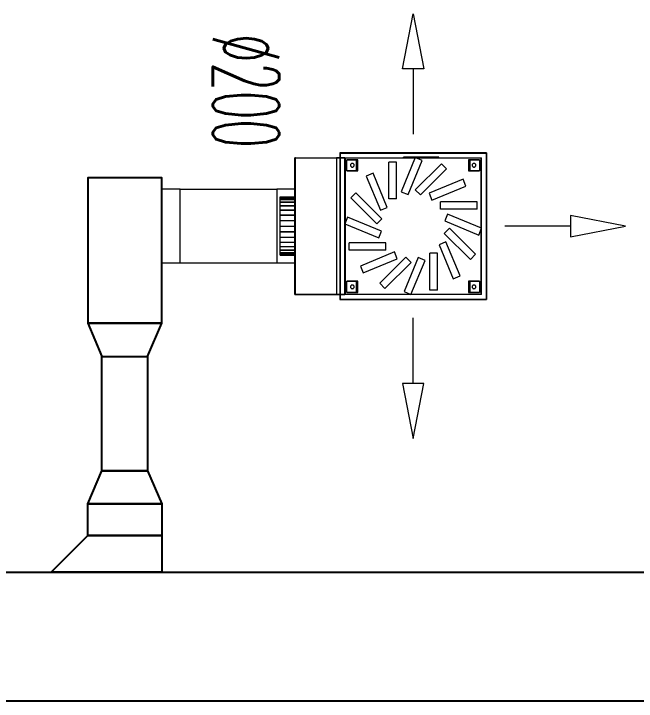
# Model space of a CAD drawing. Header units: inches. Extents: x -172 to 5713, y -54 to 3470.
# Drawn here: x 4936.4 to 5105.2, y 1712.3 to 1898.9 of the extents above; entities that cross this region are included whole.
import ezdxf
from ezdxf.enums import TextEntityAlignment as Align

# ---------------------------------------------------------------- set-up
doc = ezdxf.new("R2010")
doc.units = ezdxf.units.IN
doc.header["$MEASUREMENT"] = 0
doc.layers.add('MTY-UFLEME-KANALI', color=20, linetype='Continuous')
for name, color, linetype, lineweight in [('MTY-UFLEME-KANALI-DAMPER', 7, 'Continuous', 0), ('MTY-UFLEME-KANALI-Flex', 21, 'ZIGZAG', 0), ('STM-U-MENFEZ', 2, 'Continuous', 0), ('VDI3805_Objects', 7, 'Continuous', 0)]:
    doc.layers.add(name, color=color, linetype=linetype, lineweight=lineweight)
doc.styles.add('CAP', font='simplxtw.shx', dxfattribs={"width": 0.65})
doc.linetypes.add('ZIGZAG', pattern='A,0.0001,-0.2,[131,ltypeshp.shx,S=0.2,R=0,X=-0.2,Y=0],-0.4,[131,ltypeshp.shx,S=0.2,R=180.00002,X=0.2,Y=0],-0.2', length=0.8001)

# ---------------------------------------------------------------- blocks, each defined once
blk = doc.blocks.new('HF 400x400')
at = {"layer": 'STM-U-MENFEZ'}
for points in [[(0.199, 0.6261), (0.2279, 0.6261), (0.199, 0.7751), (0.1701, 0.6261), (0.199, 0.6261), (0.199, 0.448)], [(-0.2281, 0.199), (-0.2281, 0.1701), (-0.3771, 0.199), (-0.2281, 0.2279), (-0.2281, 0.199), (-0.05, 0.199)], [(0.199, -0.2281), (0.2279, -0.2281), (0.199, -0.3771), (0.1701, -0.2281), (0.199, -0.2281), (0.199, -0.05)]]:
    blk.add_lwpolyline(points, dxfattribs=at)
at = {"layer": 'VDI3805_Objects', "color": 7}
for p, q in [((0, 0.398), (0, 0)), ((0, 0.398), (0.398, 0.398)), ((0.398, 0.398), (0.398, 0)), ((0.1294, 0.3845), (0.1294, 0.3855)), ((0.1294, 0.3855), (0.225, 0.3855)), ((0.225, 0.3845), (0.1294, 0.3845)), ((0.1746, 0.377), (0.1931, 0.3847)), ((0.2129, 0.2847), (0.1746, 0.377)), ((0.1931, 0.3847), (0.2314, 0.2923)), ((0.225, 0.3845), (0.225, 0.3855)), ((0.1084, 0.3542), (0.1225, 0.3683)), ((0.1225, 0.3683), (0.1932, 0.2976)), ((0.2446, 0.3728), (0.2646, 0.3728)), ((0.2446, 0.2728), (0.2446, 0.3728)), ((0.2646, 0.2728), (0.2646, 0.3728)), ((0.1791, 0.2835), (0.1084, 0.3542)), ((0.2694, 0.2497), (0.3077, 0.3421)), ((0.3077, 0.3421), (0.3261, 0.3345)), ((0.0559, 0.3077), (0.0635, 0.3261)), ((0.0635, 0.3261), (0.1559, 0.2879)), ((0.3261, 0.3345), (0.2879, 0.2421)), ((0.1483, 0.2694), (0.0559, 0.3077)), ((0.1559, 0.2879), (0.1483, 0.2694)), ((0.1932, 0.2976), (0.1791, 0.2835)), ((0.2314, 0.2923), (0.2129, 0.2847)), ((0.2835, 0.2189), (0.3542, 0.2896)), ((0.3542, 0.2896), (0.3683, 0.2755)), ((0.0252, 0.2446), (0.0252, 0.2646)), ((0.0252, 0.2646), (0.1252, 0.2646)), ((0.1252, 0.2446), (0.1252, 0.2646)), ((0.2446, 0.2728), (0.2646, 0.2728)), ((0.3683, 0.2755), (0.2976, 0.2048)), ((0.0252, 0.2446), (0.1252, 0.2446)), ((0.2879, 0.2421), (0.2694, 0.2497)), ((0.0133, 0.1931), (0.1057, 0.2314)), ((0.1057, 0.2314), (0.1133, 0.2129)), ((0.1133, 0.2129), (0.021, 0.1746)), ((0.2976, 0.2048), (0.2835, 0.2189)), ((0.2847, 0.1851), (0.377, 0.2234)), ((0.377, 0.2234), (0.3847, 0.2049)), ((0.021, 0.1746), (0.0133, 0.1931)), ((0.0297, 0.1225), (0.1004, 0.1932)), ((0.1004, 0.1932), (0.1145, 0.1791)), ((0.3847, 0.2049), (0.2923, 0.1666)), ((0.1145, 0.1791), (0.0438, 0.1084)), ((0.2923, 0.1666), (0.2847, 0.1851)), ((0.0719, 0.0635), (0.1101, 0.1559)), ((0.1101, 0.1559), (0.1286, 0.1483)), ((0.2728, 0.1534), (0.3728, 0.1534)), ((0.2728, 0.1334), (0.2728, 0.1534)), ((0.3728, 0.1334), (0.3728, 0.1534)), ((0.1286, 0.1483), (0.0903, 0.0559)), ((0.2728, 0.1334), (0.3728, 0.1334)), ((0.0438, 0.1084), (0.0297, 0.1225)), ((0.1334, 0.0252), (0.1334, 0.1252)), ((0.1334, 0.1252), (0.1534, 0.1252)), ((0.1534, 0.0252), (0.1534, 0.1252)), ((0.1666, 0.1057), (0.1851, 0.1133)), ((0.1851, 0.1133), (0.2234, 0.021)), ((0.2048, 0.1004), (0.2189, 0.1145)), ((0.2189, 0.1145), (0.2896, 0.0438)), ((0.2421, 0.1101), (0.2497, 0.1286)), ((0.2497, 0.1286), (0.3421, 0.0903)), ((0.2049, 0.0133), (0.1666, 0.1057)), ((0.2755, 0.0297), (0.2048, 0.1004)), ((0.3345, 0.0719), (0.2421, 0.1101)), ((0.3421, 0.0903), (0.3345, 0.0719)), ((0.0903, 0.0559), (0.0719, 0.0635)), ((0.2896, 0.0438), (0.2755, 0.0297)), ((0.1334, 0.0252), (0.1534, 0.0252)), ((0.2234, 0.021), (0.2049, 0.0133)), ((0.398, 0), (0, 0))]:
    blk.add_line(p, q, dxfattribs=at)
at = {"layer": 'VDI3805_Objects', "color": 0}
for p, q in [((0.397, 0.397), (0.001, 0.397)), ((0.001, 0.397), (0.001, 0.001)), ((0.397, 0.397), (0.397, 0.001)), ((0.397, 0.001), (0.001, 0.001))]:
    blk.add_line(p, q, dxfattribs=at)
at = {"layer": 'VDI3805_Objects', "color": 253}
for p, q in [((0.0135, 0.0135), (0.0135, 0.3845)), ((0.3845, 0.3845), (0.0135, 0.3845)), ((0.0145, 0.0145), (0.0145, 0.3835)), ((0.0145, 0.3835), (0.3835, 0.3835)), ((0.045, 0.379), (0.019, 0.379)), ((0.019, 0.379), (0.019, 0.349)), ((0.019, 0.379), (0.049, 0.379)), ((0.045, 0.379), (0.045, 0.349)), ((0.049, 0.379), (0.049, 0.349)), ((0.349, 0.349), (0.349, 0.379)), ((0.349, 0.379), (0.379, 0.379)), ((0.379, 0.379), (0.353, 0.379)), ((0.353, 0.349), (0.353, 0.379)), ((0.379, 0.349), (0.379, 0.379)), ((0.3835, 0.3835), (0.3835, 0.0145)), ((0.3845, 0.0135), (0.3845, 0.3845)), ((0.3845, 0.3845), (0.4073, 0.3845)), ((0.5195, 0.3845), (0.3845, 0.3845)), ((0.4073, 0.3845), (0.4073, 0.0135)), ((0.5195, 0.3845), (0.4073, 0.3845)), ((0.5185, 0.0135), (0.5185, 0.3845)), ((0.5185, 0.3845), (0.5195, 0.3845)), ((0.5195, 0.0135), (0.5195, 0.3845)), ((0.5195, 0.0135), (0.5195, 0.3845)), ((0.029, 0.364), (0.0291, 0.365)), ((0.0291, 0.363), (0.029, 0.364)), ((0.0291, 0.365), (0.0294, 0.3659)), ((0.0294, 0.3621), (0.0291, 0.363)), ((0.0294, 0.3659), (0.0298, 0.3668)), ((0.0298, 0.3612), (0.0294, 0.3621)), ((0.0298, 0.3668), (0.0305, 0.3675)), ((0.0305, 0.3605), (0.0298, 0.3612)), ((0.0305, 0.3675), (0.0312, 0.3682)), ((0.0312, 0.3598), (0.0305, 0.3605)), ((0.0312, 0.3682), (0.0321, 0.3686)), ((0.0321, 0.3594), (0.0312, 0.3598)), ((0.0321, 0.3686), (0.033, 0.3689)), ((0.033, 0.3591), (0.0321, 0.3594)), ((0.033, 0.3689), (0.034, 0.369)), ((0.034, 0.359), (0.033, 0.3591)), ((0.034, 0.369), (0.035, 0.3689)), ((0.035, 0.3591), (0.034, 0.359)), ((0.035, 0.3689), (0.0359, 0.3686)), ((0.0359, 0.3594), (0.035, 0.3591)), ((0.0359, 0.3686), (0.0368, 0.3682)), ((0.0368, 0.3598), (0.0359, 0.3594)), ((0.0368, 0.3682), (0.0375, 0.3675)), ((0.0375, 0.3605), (0.0368, 0.3598)), ((0.0375, 0.3675), (0.0382, 0.3668)), ((0.0382, 0.3612), (0.0375, 0.3605)), ((0.0382, 0.3668), (0.0386, 0.3659)), ((0.0386, 0.3621), (0.0382, 0.3612)), ((0.0386, 0.3659), (0.0389, 0.365)), ((0.0389, 0.363), (0.0386, 0.3621)), ((0.0389, 0.365), (0.039, 0.364)), ((0.039, 0.364), (0.0389, 0.363)), ((0.359, 0.364), (0.3591, 0.365)), ((0.3591, 0.363), (0.359, 0.364)), ((0.3591, 0.365), (0.3594, 0.3659)), ((0.3594, 0.3621), (0.3591, 0.363)), ((0.3594, 0.3659), (0.3598, 0.3668)), ((0.3598, 0.3612), (0.3594, 0.3621)), ((0.3598, 0.3668), (0.3605, 0.3675)), ((0.3605, 0.3605), (0.3598, 0.3612)), ((0.3605, 0.3675), (0.3612, 0.3682)), ((0.3612, 0.3598), (0.3605, 0.3605)), ((0.3612, 0.3682), (0.3621, 0.3686)), ((0.3621, 0.3594), (0.3612, 0.3598)), ((0.3621, 0.3686), (0.363, 0.3689)), ((0.363, 0.3591), (0.3621, 0.3594)), ((0.363, 0.3689), (0.364, 0.369)), ((0.364, 0.359), (0.363, 0.3591)), ((0.364, 0.369), (0.365, 0.3689)), ((0.365, 0.3591), (0.364, 0.359)), ((0.365, 0.3689), (0.3659, 0.3686)), ((0.3659, 0.3594), (0.365, 0.3591)), ((0.3659, 0.3686), (0.3668, 0.3682)), ((0.3668, 0.3598), (0.3659, 0.3594)), ((0.3668, 0.3682), (0.3675, 0.3675)), ((0.3675, 0.3605), (0.3668, 0.3598)), ((0.3675, 0.3675), (0.3682, 0.3668)), ((0.3682, 0.3612), (0.3675, 0.3605)), ((0.3682, 0.3668), (0.3686, 0.3659)), ((0.3686, 0.3621), (0.3682, 0.3612)), ((0.3686, 0.3659), (0.3689, 0.365)), ((0.3689, 0.363), (0.3686, 0.3621)), ((0.3689, 0.365), (0.369, 0.364)), ((0.369, 0.364), (0.3689, 0.363)), ((0.019, 0.349), (0.045, 0.349)), ((0.049, 0.349), (0.019, 0.349)), ((0.379, 0.349), (0.349, 0.349)), ((0.353, 0.349), (0.379, 0.349)), ((0.5195, 0.2765), (0.5195, 0.278)), ((0.5595, 0.278), (0.5195, 0.278)), ((0.5595, 0.277), (0.5195, 0.277)), ((0.5195, 0.277), (0.5195, 0.2755)), ((0.5195, 0.272), (0.5195, 0.2765)), ((0.5595, 0.2765), (0.5195, 0.2765)), ((0.5595, 0.2755), (0.5195, 0.2755)), ((0.5195, 0.2755), (0.5195, 0.2711)), ((0.5195, 0.2647), (0.5195, 0.272)), ((0.5595, 0.272), (0.5195, 0.272)), ((0.5595, 0.2711), (0.5195, 0.2711)), ((0.5195, 0.2711), (0.5195, 0.2639)), ((0.5195, 0.2549), (0.5195, 0.2647)), ((0.5595, 0.2647), (0.5195, 0.2647)), ((0.5595, 0.2639), (0.5195, 0.2639)), ((0.5195, 0.2639), (0.5195, 0.2542)), ((0.5595, 0.2765), (0.5595, 0.278)), ((0.5595, 0.2755), (0.5595, 0.277)), ((0.5595, 0.272), (0.5595, 0.2765)), ((0.5595, 0.2711), (0.5595, 0.2755)), ((0.5595, 0.2647), (0.5595, 0.272)), ((0.5595, 0.2639), (0.5595, 0.2711)), ((0.5595, 0.2549), (0.5595, 0.2647)), ((0.5595, 0.2542), (0.5595, 0.2639)), ((0.5195, 0.2429), (0.5195, 0.2549)), ((0.5595, 0.2549), (0.5195, 0.2549)), ((0.5595, 0.2542), (0.5195, 0.2542)), ((0.5195, 0.2542), (0.5195, 0.2423)), ((0.5195, 0.2292), (0.5195, 0.2429)), ((0.5595, 0.2429), (0.5195, 0.2429)), ((0.5595, 0.2429), (0.5595, 0.2549)), ((0.5595, 0.2423), (0.5595, 0.2542)), ((0.5595, 0.2292), (0.5595, 0.2429)), ((0.5595, 0.2423), (0.5195, 0.2423)), ((0.5195, 0.2423), (0.5195, 0.2288)), ((0.5195, 0.2144), (0.5195, 0.2292)), ((0.5595, 0.2292), (0.5195, 0.2292)), ((0.5595, 0.2288), (0.5195, 0.2288)), ((0.5195, 0.2288), (0.5195, 0.2142)), ((0.5595, 0.2288), (0.5595, 0.2423)), ((0.5595, 0.2144), (0.5595, 0.2292)), ((0.5595, 0.2142), (0.5595, 0.2288)), ((0.5195, 0.199), (0.5195, 0.2144)), ((0.5595, 0.2144), (0.5195, 0.2144)), ((0.5595, 0.2142), (0.5195, 0.2142)), ((0.5195, 0.2142), (0.5195, 0.199)), ((0.5595, 0.199), (0.5595, 0.2144)), ((0.5595, 0.199), (0.5595, 0.2142)), ((0.5195, 0.1836), (0.5195, 0.199)), ((0.5595, 0.199), (0.5195, 0.199)), ((0.5195, 0.199), (0.5195, 0.1838)), ((0.5595, 0.1836), (0.5595, 0.199)), ((0.5595, 0.1838), (0.5595, 0.199)), ((0.5595, 0.1838), (0.5195, 0.1838)), ((0.5195, 0.1838), (0.5195, 0.1692)), ((0.5195, 0.1688), (0.5195, 0.1836)), ((0.5595, 0.1836), (0.5195, 0.1836)), ((0.5595, 0.1692), (0.5195, 0.1692)), ((0.5195, 0.1692), (0.5195, 0.1557)), ((0.5195, 0.1551), (0.5195, 0.1688)), ((0.5595, 0.1688), (0.5195, 0.1688)), ((0.5595, 0.1692), (0.5595, 0.1838)), ((0.5595, 0.1688), (0.5595, 0.1836)), ((0.5595, 0.1557), (0.5595, 0.1692)), ((0.5595, 0.1551), (0.5595, 0.1688)), ((0.5595, 0.1557), (0.5195, 0.1557)), ((0.5195, 0.1557), (0.5195, 0.1438)), ((0.5195, 0.1431), (0.5195, 0.1551)), ((0.5595, 0.1551), (0.5195, 0.1551)), ((0.5595, 0.1438), (0.5595, 0.1557)), ((0.5595, 0.1431), (0.5595, 0.1551)), ((0.5595, 0.1438), (0.5195, 0.1438)), ((0.5195, 0.1438), (0.5195, 0.1341)), ((0.5195, 0.1333), (0.5195, 0.1431)), ((0.5595, 0.1431), (0.5195, 0.1431)), ((0.5595, 0.1341), (0.5195, 0.1341)), ((0.5195, 0.1341), (0.5195, 0.1269)), ((0.5195, 0.126), (0.5195, 0.1333)), ((0.5595, 0.1333), (0.5195, 0.1333)), ((0.5595, 0.1341), (0.5595, 0.1438)), ((0.5595, 0.1333), (0.5595, 0.1431)), ((0.5595, 0.1269), (0.5595, 0.1341)), ((0.5595, 0.126), (0.5595, 0.1333)), ((0.5595, 0.1269), (0.5195, 0.1269)), ((0.5195, 0.1269), (0.5195, 0.1225)), ((0.5195, 0.1215), (0.5195, 0.126)), ((0.5595, 0.126), (0.5195, 0.126)), ((0.5595, 0.1225), (0.5195, 0.1225)), ((0.5195, 0.1225), (0.5195, 0.121)), ((0.5195, 0.1215), (0.5195, 0.12)), ((0.5595, 0.1215), (0.5195, 0.1215)), ((0.5595, 0.121), (0.5195, 0.121)), ((0.5595, 0.12), (0.5195, 0.12)), ((0.5595, 0.1225), (0.5595, 0.1269)), ((0.5595, 0.1215), (0.5595, 0.126)), ((0.5595, 0.121), (0.5595, 0.1225)), ((0.5595, 0.12), (0.5595, 0.1215)), ((0.045, 0.049), (0.019, 0.049)), ((0.019, 0.049), (0.019, 0.019)), ((0.019, 0.049), (0.049, 0.049)), ((0.0298, 0.0368), (0.0305, 0.0375)), ((0.0305, 0.0375), (0.0312, 0.0382)), ((0.0312, 0.0382), (0.0321, 0.0386)), ((0.0321, 0.0386), (0.033, 0.0389)), ((0.033, 0.0389), (0.034, 0.039)), ((0.034, 0.039), (0.035, 0.0389)), ((0.035, 0.0389), (0.0359, 0.0386)), ((0.0359, 0.0386), (0.0368, 0.0382)), ((0.0368, 0.0382), (0.0375, 0.0375)), ((0.0375, 0.0375), (0.0382, 0.0368)), ((0.045, 0.049), (0.045, 0.019)), ((0.049, 0.049), (0.049, 0.019)), ((0.349, 0.019), (0.349, 0.049)), ((0.349, 0.049), (0.379, 0.049)), ((0.379, 0.049), (0.353, 0.049)), ((0.353, 0.019), (0.353, 0.049)), ((0.3598, 0.0368), (0.3605, 0.0375)), ((0.3605, 0.0375), (0.3612, 0.0382)), ((0.3612, 0.0382), (0.3621, 0.0386)), ((0.3621, 0.0386), (0.363, 0.0389)), ((0.363, 0.0389), (0.364, 0.039)), ((0.364, 0.039), (0.365, 0.0389)), ((0.365, 0.0389), (0.3659, 0.0386)), ((0.3659, 0.0386), (0.3668, 0.0382)), ((0.3668, 0.0382), (0.3675, 0.0375)), ((0.3675, 0.0375), (0.3682, 0.0368)), ((0.379, 0.019), (0.379, 0.049)), ((0.019, 0.019), (0.045, 0.019)), ((0.049, 0.019), (0.019, 0.019)), ((0.029, 0.034), (0.0291, 0.035)), ((0.0291, 0.033), (0.029, 0.034)), ((0.0291, 0.035), (0.0294, 0.0359)), ((0.0294, 0.0321), (0.0291, 0.033)), ((0.0294, 0.0359), (0.0298, 0.0368)), ((0.0298, 0.0312), (0.0294, 0.0321)), ((0.0305, 0.0305), (0.0298, 0.0312)), ((0.0312, 0.0298), (0.0305, 0.0305)), ((0.0321, 0.0294), (0.0312, 0.0298)), ((0.033, 0.0291), (0.0321, 0.0294)), ((0.034, 0.029), (0.033, 0.0291)), ((0.035, 0.0291), (0.034, 0.029)), ((0.0359, 0.0294), (0.035, 0.0291)), ((0.0368, 0.0298), (0.0359, 0.0294)), ((0.0375, 0.0305), (0.0368, 0.0298)), ((0.0382, 0.0312), (0.0375, 0.0305)), ((0.0382, 0.0368), (0.0386, 0.0359)), ((0.0386, 0.0321), (0.0382, 0.0312)), ((0.0386, 0.0359), (0.0389, 0.035)), ((0.0389, 0.033), (0.0386, 0.0321)), ((0.0389, 0.035), (0.039, 0.034)), ((0.039, 0.034), (0.0389, 0.033)), ((0.379, 0.019), (0.349, 0.019)), ((0.353, 0.019), (0.379, 0.019)), ((0.359, 0.034), (0.3591, 0.035)), ((0.3591, 0.033), (0.359, 0.034)), ((0.3591, 0.035), (0.3594, 0.0359)), ((0.3594, 0.0321), (0.3591, 0.033)), ((0.3594, 0.0359), (0.3598, 0.0368)), ((0.3598, 0.0312), (0.3594, 0.0321)), ((0.3605, 0.0305), (0.3598, 0.0312)), ((0.3612, 0.0298), (0.3605, 0.0305)), ((0.3621, 0.0294), (0.3612, 0.0298)), ((0.363, 0.0291), (0.3621, 0.0294)), ((0.364, 0.029), (0.363, 0.0291)), ((0.365, 0.0291), (0.364, 0.029)), ((0.3659, 0.0294), (0.365, 0.0291)), ((0.3668, 0.0298), (0.3659, 0.0294)), ((0.3675, 0.0305), (0.3668, 0.0298)), ((0.3682, 0.0312), (0.3675, 0.0305)), ((0.3682, 0.0368), (0.3686, 0.0359)), ((0.3686, 0.0321), (0.3682, 0.0312)), ((0.3686, 0.0359), (0.3689, 0.035)), ((0.3689, 0.033), (0.3686, 0.0321)), ((0.3689, 0.035), (0.369, 0.034)), ((0.369, 0.034), (0.3689, 0.033)), ((0.0135, 0.0135), (0.3845, 0.0135)), ((0.3835, 0.0145), (0.0145, 0.0145)), ((0.3845, 0.0135), (0.4073, 0.0135)), ((0.5195, 0.0135), (0.3845, 0.0135)), ((0.4073, 0.0135), (0.5195, 0.0135)), ((0.5195, 0.0135), (0.5185, 0.0135))]:
    blk.add_line(p, q, dxfattribs=at)
at = {"layer": 'VDI3805_Objects', "color": 38}
for p, q in [((0.1318, 0.3858), (0.1302, 0.3858)), ((0.1302, 0.3858), (0.1302, 0.3846)), ((0.1302, 0.3858), (0.1324, 0.3858)), ((0.1302, 0.3846), (0.1318, 0.3846)), ((0.1324, 0.3846), (0.1302, 0.3846)), ((0.1337, 0.3858), (0.1318, 0.3858)), ((0.1318, 0.3858), (0.1318, 0.3846)), ((0.1318, 0.3846), (0.1337, 0.3846)), ((0.1324, 0.3858), (0.1324, 0.3846)), ((0.134, 0.3858), (0.1337, 0.3858)), ((0.1337, 0.3858), (0.1337, 0.3846)), ((0.1337, 0.3846), (0.134, 0.3846)), ((0.134, 0.3858), (0.1352, 0.3858)), ((0.134, 0.3858), (0.134, 0.3846)), ((0.1352, 0.3846), (0.134, 0.3846)), ((0.1352, 0.3858), (0.1352, 0.3846)), ((0.1381, 0.3858), (0.1369, 0.3858)), ((0.1369, 0.3846), (0.1369, 0.3858)), ((0.1381, 0.3846), (0.1369, 0.3846)), ((0.1381, 0.3846), (0.1381, 0.3858)), ((0.1407, 0.3858), (0.1396, 0.3858)), ((0.1396, 0.3858), (0.1396, 0.3846)), ((0.1396, 0.3858), (0.1407, 0.3858)), ((0.1396, 0.3846), (0.1407, 0.3846)), ((0.1407, 0.3846), (0.1396, 0.3846)), ((0.1437, 0.3858), (0.1407, 0.3858)), ((0.1407, 0.3858), (0.1407, 0.3846)), ((0.1407, 0.3858), (0.1407, 0.3846)), ((0.1407, 0.3858), (0.1437, 0.3858)), ((0.1407, 0.3846), (0.1437, 0.3846)), ((0.1437, 0.3846), (0.1407, 0.3846)), ((0.1449, 0.3858), (0.1437, 0.3858)), ((0.1437, 0.3858), (0.1437, 0.3846)), ((0.1437, 0.3858), (0.1437, 0.3846)), ((0.1437, 0.3858), (0.1449, 0.3858)), ((0.1437, 0.3846), (0.1449, 0.3846)), ((0.1449, 0.3846), (0.1437, 0.3846)), ((0.1449, 0.3858), (0.1449, 0.3846)), ((0.1477, 0.3858), (0.1465, 0.3858)), ((0.1465, 0.3858), (0.1465, 0.3846)), ((0.1465, 0.3846), (0.1477, 0.3846)), ((0.1504, 0.3858), (0.1477, 0.3858)), ((0.1477, 0.3858), (0.1477, 0.3846)), ((0.1477, 0.3846), (0.1504, 0.3846)), ((0.1504, 0.3858), (0.1515, 0.3858)), ((0.1504, 0.3858), (0.1504, 0.3846)), ((0.1515, 0.3846), (0.1504, 0.3846)), ((0.1515, 0.3858), (0.1515, 0.3846)), ((0.1531, 0.3858), (0.1534, 0.3858)), ((0.1534, 0.3858), (0.1531, 0.3858)), ((0.1531, 0.3858), (0.1531, 0.3846)), ((0.1531, 0.3858), (0.1531, 0.3858)), ((0.1531, 0.3858), (0.1531, 0.3846)), ((0.1531, 0.3858), (0.1536, 0.3858)), ((0.1536, 0.3858), (0.1531, 0.3858)), ((0.1531, 0.3858), (0.1531, 0.3846)), ((0.1531, 0.3858), (0.1531, 0.3858)), ((0.1534, 0.3846), (0.1531, 0.3846)), ((0.1531, 0.3846), (0.1534, 0.3846)), ((0.1531, 0.3846), (0.1531, 0.3846)), ((0.1536, 0.3846), (0.1531, 0.3846)), ((0.1531, 0.3846), (0.1536, 0.3846)), ((0.1531, 0.3846), (0.1531, 0.3846)), ((0.1534, 0.3858), (0.1534, 0.3846)), ((0.1534, 0.3858), (0.1537, 0.3858)), ((0.1537, 0.3858), (0.1534, 0.3858)), ((0.1534, 0.3858), (0.1534, 0.3846)), ((0.1537, 0.3846), (0.1534, 0.3846)), ((0.1534, 0.3846), (0.1537, 0.3846)), ((0.1536, 0.3858), (0.1536, 0.3846)), ((0.1536, 0.3858), (0.1542, 0.3858)), ((0.1542, 0.3858), (0.1536, 0.3858)), ((0.1536, 0.3858), (0.1536, 0.3846)), ((0.1542, 0.3846), (0.1536, 0.3846)), ((0.1536, 0.3846), (0.1542, 0.3846)), ((0.1537, 0.3858), (0.1537, 0.3846)), ((0.1537, 0.3858), (0.154, 0.3858)), ((0.154, 0.3858), (0.1537, 0.3858)), ((0.1537, 0.3858), (0.1537, 0.3846)), ((0.154, 0.3846), (0.1537, 0.3846)), ((0.1537, 0.3846), (0.154, 0.3846)), ((0.154, 0.3858), (0.154, 0.3846)), ((0.154, 0.3858), (0.1543, 0.3858)), ((0.1544, 0.3858), (0.154, 0.3858)), ((0.154, 0.3858), (0.154, 0.3846)), ((0.1543, 0.3846), (0.154, 0.3846)), ((0.154, 0.3846), (0.1544, 0.3846)), ((0.1542, 0.3858), (0.1542, 0.3846)), ((0.1542, 0.3858), (0.1549, 0.3858)), ((0.1549, 0.3858), (0.1542, 0.3858)), ((0.1542, 0.3858), (0.1542, 0.3846)), ((0.1549, 0.3846), (0.1542, 0.3846)), ((0.1542, 0.3846), (0.1549, 0.3846)), ((0.1543, 0.3858), (0.1543, 0.3846)), ((0.1543, 0.3858), (0.1547, 0.3858)), ((0.1547, 0.3846), (0.1543, 0.3846)), ((0.1547, 0.3858), (0.1544, 0.3858)), ((0.1544, 0.3858), (0.1544, 0.3846)), ((0.1544, 0.3846), (0.1547, 0.3846)), ((0.1547, 0.3858), (0.1547, 0.3846)), ((0.1547, 0.3858), (0.1551, 0.3858)), ((0.1551, 0.3858), (0.1547, 0.3858)), ((0.1547, 0.3858), (0.1547, 0.3846)), ((0.1551, 0.3846), (0.1547, 0.3846)), ((0.1547, 0.3846), (0.1551, 0.3846)), ((0.1549, 0.3858), (0.1549, 0.3846)), ((0.1549, 0.3858), (0.1555, 0.3858)), ((0.1555, 0.3858), (0.1549, 0.3858)), ((0.1549, 0.3858), (0.1549, 0.3846)), ((0.1555, 0.3846), (0.1549, 0.3846)), ((0.1549, 0.3846), (0.1555, 0.3846)), ((0.1551, 0.3858), (0.1551, 0.3846)), ((0.1551, 0.3858), (0.1554, 0.3858)), ((0.1554, 0.3858), (0.1551, 0.3858)), ((0.1551, 0.3858), (0.1551, 0.3846)), ((0.1554, 0.3846), (0.1551, 0.3846)), ((0.1551, 0.3846), (0.1554, 0.3846)), ((0.1554, 0.3858), (0.1554, 0.3846)), ((0.1554, 0.3858), (0.1558, 0.3858)), ((0.1558, 0.3858), (0.1554, 0.3858)), ((0.1554, 0.3858), (0.1554, 0.3846)), ((0.1558, 0.3846), (0.1554, 0.3846)), ((0.1554, 0.3846), (0.1558, 0.3846)), ((0.1555, 0.3858), (0.1555, 0.3846)), ((0.1555, 0.3858), (0.1561, 0.3858)), ((0.1561, 0.3858), (0.1555, 0.3858)), ((0.1555, 0.3858), (0.1555, 0.3846)), ((0.1561, 0.3846), (0.1555, 0.3846)), ((0.1555, 0.3846), (0.1561, 0.3846)), ((0.1558, 0.3858), (0.1558, 0.3846)), ((0.1558, 0.3858), (0.1561, 0.3858)), ((0.1561, 0.3858), (0.1558, 0.3858)), ((0.1558, 0.3858), (0.1558, 0.3846)), ((0.1561, 0.3846), (0.1558, 0.3846)), ((0.1558, 0.3846), (0.1561, 0.3846)), ((0.1561, 0.3858), (0.1561, 0.3846)), ((0.1561, 0.3858), (0.1563, 0.3858)), ((0.1563, 0.3858), (0.1561, 0.3858)), ((0.1561, 0.3858), (0.1561, 0.3846)), ((0.1561, 0.3858), (0.1561, 0.3846)), ((0.1561, 0.3858), (0.1566, 0.3858)), ((0.1566, 0.3858), (0.1561, 0.3858)), ((0.1561, 0.3858), (0.1561, 0.3846)), ((0.1563, 0.3846), (0.1561, 0.3846)), ((0.1561, 0.3846), (0.1563, 0.3846)), ((0.1566, 0.3846), (0.1561, 0.3846)), ((0.1561, 0.3846), (0.1566, 0.3846)), ((0.1563, 0.3858), (0.1563, 0.3846)), ((0.1563, 0.3858), (0.1565, 0.3858)), ((0.1565, 0.3858), (0.1563, 0.3858)), ((0.1563, 0.3858), (0.1563, 0.3846)), ((0.1565, 0.3846), (0.1563, 0.3846)), ((0.1563, 0.3846), (0.1565, 0.3846)), ((0.1565, 0.3858), (0.1565, 0.3846)), ((0.1565, 0.3858), (0.1566, 0.3858)), ((0.1566, 0.3858), (0.1565, 0.3858)), ((0.1565, 0.3858), (0.1565, 0.3846)), ((0.1566, 0.3846), (0.1565, 0.3846)), ((0.1565, 0.3846), (0.1566, 0.3846)), ((0.1566, 0.3858), (0.1566, 0.3846)), ((0.1566, 0.3858), (0.1566, 0.3858)), ((0.1566, 0.3858), (0.1566, 0.3846)), ((0.1566, 0.3858), (0.1566, 0.3858)), ((0.1566, 0.3858), (0.1566, 0.3846)), ((0.1566, 0.3858), (0.1566, 0.3846)), ((0.1566, 0.3858), (0.1571, 0.3858)), ((0.1571, 0.3858), (0.1566, 0.3858)), ((0.1566, 0.3858), (0.1566, 0.3846)), ((0.1566, 0.3846), (0.1566, 0.3846)), ((0.1566, 0.3846), (0.1566, 0.3846)), ((0.1571, 0.3846), (0.1566, 0.3846)), ((0.1566, 0.3846), (0.1571, 0.3846)), ((0.1571, 0.3858), (0.1571, 0.3846)), ((0.1571, 0.3858), (0.1575, 0.3858)), ((0.1575, 0.3858), (0.1571, 0.3858)), ((0.1571, 0.3858), (0.1571, 0.3846)), ((0.1575, 0.3846), (0.1571, 0.3846)), ((0.1571, 0.3846), (0.1575, 0.3846)), ((0.1575, 0.3858), (0.1575, 0.3846)), ((0.1575, 0.3858), (0.1578, 0.3858)), ((0.1578, 0.3846), (0.1575, 0.3846)), ((0.1578, 0.3858), (0.1578, 0.3846)), ((0.1578, 0.3858), (0.1579, 0.3858)), ((0.1579, 0.3846), (0.1578, 0.3846)), ((0.1579, 0.3858), (0.1579, 0.3846)), ((0.1579, 0.3858), (0.158, 0.3858)), ((0.158, 0.3846), (0.1579, 0.3846)), ((0.158, 0.3858), (0.158, 0.3846)), ((0.1596, 0.3858), (0.1634, 0.3858)), ((0.1596, 0.3858), (0.1596, 0.3846)), ((0.1596, 0.3858), (0.1623, 0.3858)), ((0.1634, 0.3846), (0.1596, 0.3846)), ((0.1623, 0.3846), (0.1596, 0.3846)), ((0.1623, 0.3858), (0.1623, 0.3846)), ((0.1634, 0.3858), (0.1634, 0.3846)), ((0.1701, 0.3858), (0.1649, 0.3858)), ((0.1649, 0.3858), (0.1649, 0.3846)), ((0.1649, 0.3858), (0.1669, 0.3858)), ((0.1649, 0.3846), (0.1701, 0.3846)), ((0.1669, 0.3846), (0.1649, 0.3846)), ((0.1669, 0.3858), (0.1669, 0.3846)), ((0.1669, 0.3858), (0.1681, 0.3858)), ((0.1681, 0.3846), (0.1669, 0.3846)), ((0.1681, 0.3858), (0.1681, 0.3846)), ((0.1681, 0.3858), (0.1701, 0.3858)), ((0.1701, 0.3846), (0.1681, 0.3846)), ((0.1701, 0.3858), (0.1701, 0.3846)), ((0.1711, 0.3858), (0.1709, 0.3858)), ((0.1709, 0.3858), (0.1709, 0.3846)), ((0.1709, 0.3858), (0.1709, 0.3858)), ((0.1709, 0.3858), (0.1709, 0.3846)), ((0.1709, 0.3846), (0.1711, 0.3846)), ((0.1709, 0.3846), (0.1709, 0.3846)), ((0.1713, 0.3858), (0.1711, 0.3858)), ((0.1711, 0.3858), (0.1711, 0.3846)), ((0.1711, 0.3846), (0.1713, 0.3846)), ((0.1712, 0.3846), (0.1712, 0.3858)), ((0.1712, 0.3858), (0.1713, 0.3858)), ((0.1713, 0.3846), (0.1712, 0.3846)), ((0.1716, 0.3858), (0.1713, 0.3858)), ((0.1713, 0.3858), (0.1713, 0.3846)), ((0.1714, 0.3858), (0.1713, 0.3858)), ((0.1713, 0.3846), (0.1713, 0.3858)), ((0.1713, 0.3846), (0.1716, 0.3846)), ((0.1713, 0.3846), (0.1714, 0.3846)), ((0.1714, 0.3846), (0.1714, 0.3858)), ((0.1716, 0.3858), (0.1714, 0.3858)), ((0.1714, 0.3846), (0.1716, 0.3846)), ((0.1719, 0.3858), (0.1716, 0.3858)), ((0.1716, 0.3858), (0.1716, 0.3846)), ((0.1716, 0.3846), (0.1716, 0.3858)), ((0.1718, 0.3858), (0.1716, 0.3858)), ((0.1716, 0.3846), (0.1719, 0.3846)), ((0.1716, 0.3846), (0.1718, 0.3846)), ((0.1718, 0.3846), (0.1718, 0.3858)), ((0.1721, 0.3858), (0.1718, 0.3858)), ((0.1718, 0.3846), (0.1721, 0.3846)), ((0.1723, 0.3858), (0.1719, 0.3858)), ((0.1719, 0.3858), (0.1719, 0.3846)), ((0.1719, 0.3846), (0.1723, 0.3846)), ((0.1721, 0.3846), (0.1721, 0.3858)), ((0.1724, 0.3858), (0.1721, 0.3858)), ((0.1722, 0.3858), (0.1721, 0.3858)), ((0.1721, 0.3858), (0.1721, 0.3846)), ((0.1721, 0.3858), (0.1721, 0.3858)), ((0.1721, 0.3858), (0.1721, 0.3846)), ((0.1721, 0.3858), (0.1721, 0.3858)), ((0.1721, 0.3858), (0.1721, 0.3846)), ((0.1721, 0.3858), (0.1721, 0.3858)), ((0.1721, 0.3858), (0.1721, 0.3846)), ((0.1721, 0.3858), (0.1721, 0.3858)), ((0.1721, 0.3858), (0.1721, 0.3846)), ((0.1721, 0.3858), (0.1722, 0.3858)), ((0.1727, 0.3858), (0.1721, 0.3858)), ((0.1721, 0.3858), (0.1721, 0.3846)), ((0.1721, 0.3858), (0.1725, 0.3858)), ((0.1721, 0.3846), (0.1724, 0.3846)), ((0.1721, 0.3846), (0.1722, 0.3846)), ((0.1721, 0.3846), (0.1721, 0.3846)), ((0.1721, 0.3846), (0.1721, 0.3846)), ((0.1721, 0.3846), (0.1721, 0.3846)), ((0.1721, 0.3846), (0.1721, 0.3846)), ((0.1722, 0.3846), (0.1721, 0.3846)), ((0.1721, 0.3846), (0.1727, 0.3846)), ((0.1725, 0.3846), (0.1721, 0.3846)), ((0.1721, 0.3846), (0.1721, 0.3846)), ((0.1723, 0.3858), (0.1722, 0.3858)), ((0.1722, 0.3858), (0.1722, 0.3846)), ((0.1722, 0.3858), (0.1722, 0.3846)), ((0.1722, 0.3858), (0.1723, 0.3858)), ((0.1722, 0.3846), (0.1723, 0.3846)), ((0.1723, 0.3846), (0.1722, 0.3846)), ((0.1727, 0.3858), (0.1723, 0.3858)), ((0.1723, 0.3858), (0.1723, 0.3846)), ((0.1724, 0.3858), (0.1723, 0.3858)), ((0.1723, 0.3858), (0.1723, 0.3846)), ((0.1723, 0.3858), (0.1723, 0.3846)), ((0.1723, 0.3858), (0.1724, 0.3858)), ((0.1723, 0.3846), (0.1727, 0.3846)), ((0.1723, 0.3846), (0.1724, 0.3846)), ((0.1724, 0.3846), (0.1723, 0.3846)), ((0.1724, 0.3846), (0.1724, 0.3858)), ((0.1728, 0.3858), (0.1724, 0.3858)), ((0.1725, 0.3858), (0.1724, 0.3858)), ((0.1724, 0.3858), (0.1724, 0.3846)), ((0.1724, 0.3858), (0.1724, 0.3846)), ((0.1724, 0.3858), (0.1726, 0.3858)), ((0.1724, 0.3846), (0.1728, 0.3846)), ((0.1724, 0.3846), (0.1725, 0.3846)), ((0.1726, 0.3846), (0.1724, 0.3846)), ((0.1726, 0.3858), (0.1725, 0.3858)), ((0.1725, 0.3858), (0.1725, 0.3846)), ((0.1725, 0.3858), (0.1725, 0.3846)), ((0.1725, 0.3858), (0.1732, 0.3858)), ((0.1725, 0.3846), (0.1725, 0.3858)), ((0.1725, 0.3858), (0.1725, 0.3858)), ((0.1725, 0.3846), (0.1725, 0.3858)), ((0.1725, 0.3858), (0.1725, 0.3858)), ((0.1725, 0.3846), (0.1725, 0.3858)), ((0.1725, 0.3858), (0.1725, 0.3858)), ((0.1725, 0.3846), (0.1725, 0.3858)), ((0.1726, 0.3858), (0.1725, 0.3858)), ((0.1725, 0.3846), (0.1726, 0.3846)), ((0.1732, 0.3846), (0.1725, 0.3846)), ((0.1725, 0.3846), (0.1725, 0.3846)), ((0.1725, 0.3846), (0.1725, 0.3846)), ((0.1725, 0.3846), (0.1725, 0.3846)), ((0.1725, 0.3846), (0.1726, 0.3846)), ((0.1728, 0.3858), (0.1726, 0.3858)), ((0.1726, 0.3858), (0.1726, 0.3846)), ((0.1726, 0.3858), (0.1726, 0.3846)), ((0.1726, 0.3858), (0.1727, 0.3858)), ((0.1726, 0.3846), (0.1726, 0.3858)), ((0.1726, 0.3846), (0.1726, 0.3858)), ((0.1726, 0.3858), (0.1726, 0.3858)), ((0.1727, 0.3858), (0.1726, 0.3858)), ((0.1726, 0.3846), (0.1728, 0.3846)), ((0.1727, 0.3846), (0.1726, 0.3846)), ((0.1726, 0.3846), (0.1726, 0.3846)), ((0.1726, 0.3846), (0.1727, 0.3846)), ((0.1732, 0.3858), (0.1727, 0.3858)), ((0.1727, 0.3858), (0.1727, 0.3846)), ((0.1727, 0.3858), (0.1727, 0.3846)), ((0.1727, 0.3846), (0.1727, 0.3858)), ((0.1727, 0.3846), (0.1727, 0.3858)), ((0.1727, 0.3858), (0.1727, 0.3858)), ((0.1728, 0.3858), (0.1727, 0.3858)), ((0.1727, 0.3846), (0.1732, 0.3846)), ((0.1727, 0.3846), (0.1727, 0.3846)), ((0.1727, 0.3846), (0.1728, 0.3846)), ((0.1728, 0.3846), (0.1728, 0.3858)), ((0.1732, 0.3858), (0.1728, 0.3858)), ((0.1741, 0.3858), (0.1728, 0.3858)), ((0.1728, 0.3858), (0.1728, 0.3846)), ((0.1737, 0.3858), (0.1728, 0.3858)), ((0.1728, 0.3846), (0.1732, 0.3846)), ((0.1728, 0.3846), (0.1741, 0.3846)), ((0.1728, 0.3846), (0.1737, 0.3846)), ((0.1736, 0.3858), (0.1732, 0.3858)), ((0.1732, 0.3858), (0.1732, 0.3846)), ((0.1736, 0.3858), (0.1732, 0.3858)), ((0.1732, 0.3858), (0.1732, 0.3846)), ((0.1732, 0.3858), (0.1737, 0.3858)), ((0.1732, 0.3846), (0.1736, 0.3846)), ((0.1732, 0.3846), (0.1736, 0.3846)), ((0.1737, 0.3846), (0.1732, 0.3846)), ((0.1741, 0.3858), (0.1736, 0.3858)), ((0.1736, 0.3846), (0.1736, 0.3858)), ((0.1739, 0.3858), (0.1736, 0.3858)), ((0.1736, 0.3858), (0.1736, 0.3846)), ((0.1741, 0.3846), (0.1736, 0.3846)), ((0.1736, 0.3846), (0.1739, 0.3846)), ((0.1737, 0.3858), (0.1737, 0.3846)), ((0.1737, 0.3858), (0.1741, 0.3858)), ((0.1741, 0.3846), (0.1737, 0.3846)), ((0.1739, 0.3846), (0.1739, 0.3858)), ((0.1743, 0.3858), (0.1739, 0.3858)), ((0.1739, 0.3846), (0.1743, 0.3846)), ((0.1745, 0.3858), (0.1741, 0.3858)), ((0.1741, 0.3858), (0.1741, 0.3846)), ((0.1741, 0.3858), (0.1741, 0.3846)), ((0.1745, 0.3846), (0.1741, 0.3846)), ((0.1743, 0.3846), (0.1743, 0.3858)), ((0.1746, 0.3858), (0.1743, 0.3858)), ((0.1743, 0.3846), (0.1746, 0.3846)), ((0.1748, 0.3858), (0.1745, 0.3858)), ((0.1745, 0.3858), (0.1745, 0.3846)), ((0.1748, 0.3846), (0.1745, 0.3846)), ((0.1746, 0.3846), (0.1746, 0.3858)), ((0.1748, 0.3858), (0.1746, 0.3858)), ((0.1746, 0.3846), (0.1748, 0.3846)), ((0.1748, 0.3858), (0.1751, 0.3858)), ((0.1748, 0.3846), (0.1748, 0.3858)), ((0.175, 0.3858), (0.1748, 0.3858)), ((0.1748, 0.3858), (0.1748, 0.3846)), ((0.1751, 0.3846), (0.1748, 0.3846)), ((0.1748, 0.3846), (0.175, 0.3846)), ((0.175, 0.3846), (0.175, 0.3858)), ((0.1751, 0.3858), (0.175, 0.3858)), ((0.175, 0.3846), (0.1751, 0.3846)), ((0.1751, 0.3858), (0.1751, 0.3846)), ((0.1753, 0.3858), (0.1751, 0.3858)), ((0.1751, 0.3846), (0.1751, 0.3858)), ((0.1751, 0.3846), (0.1751, 0.3858)), ((0.1751, 0.3858), (0.1751, 0.3858)), ((0.1753, 0.3846), (0.1751, 0.3846)), ((0.1751, 0.3846), (0.1751, 0.3846)), ((0.1754, 0.3858), (0.1753, 0.3858)), ((0.1753, 0.3858), (0.1753, 0.3846)), ((0.1754, 0.3846), (0.1753, 0.3846)), ((0.1755, 0.3858), (0.1754, 0.3858)), ((0.1754, 0.3858), (0.1754, 0.3846)), ((0.1755, 0.3846), (0.1754, 0.3846)), ((0.1755, 0.3858), (0.1755, 0.3846)), ((0.177, 0.3858), (0.1766, 0.3858)), ((0.1766, 0.3858), (0.1766, 0.3846)), ((0.1766, 0.3858), (0.1797, 0.3858)), ((0.1766, 0.3846), (0.177, 0.3846)), ((0.1797, 0.3846), (0.1766, 0.3846)), ((0.1801, 0.3858), (0.177, 0.3858)), ((0.177, 0.3858), (0.177, 0.3846)), ((0.177, 0.3846), (0.1801, 0.3846)), ((0.1802, 0.3858), (0.1771, 0.3858)), ((0.1771, 0.3858), (0.1771, 0.3846)), ((0.1771, 0.3858), (0.1855, 0.3858)), ((0.1771, 0.3846), (0.1802, 0.3846)), ((0.1855, 0.3846), (0.1771, 0.3846)), ((0.1778, 0.3858), (0.1775, 0.3858)), ((0.1775, 0.3858), (0.1775, 0.3846)), ((0.1775, 0.3858), (0.1806, 0.3858)), ((0.1775, 0.3846), (0.1778, 0.3846)), ((0.1806, 0.3846), (0.1775, 0.3846)), ((0.1809, 0.3858), (0.1778, 0.3858)), ((0.1778, 0.3858), (0.1778, 0.3846)), ((0.1778, 0.3846), (0.1809, 0.3846)), ((0.1787, 0.3858), (0.1783, 0.3858)), ((0.1783, 0.3858), (0.1783, 0.3846)), ((0.1783, 0.3858), (0.1814, 0.3858)), ((0.1783, 0.3846), (0.1787, 0.3846)), ((0.1814, 0.3846), (0.1783, 0.3846)), ((0.1818, 0.3858), (0.1787, 0.3858)), ((0.1787, 0.3858), (0.1787, 0.3846)), ((0.1787, 0.3846), (0.1818, 0.3846)), ((0.1795, 0.3858), (0.1792, 0.3858)), ((0.1792, 0.3858), (0.1792, 0.3846)), ((0.1792, 0.3858), (0.1823, 0.3858)), ((0.1792, 0.3846), (0.1795, 0.3846)), ((0.1823, 0.3846), (0.1792, 0.3846)), ((0.1819, 0.3858), (0.1795, 0.3858)), ((0.1795, 0.3858), (0.1795, 0.3846)), ((0.1795, 0.3846), (0.1819, 0.3846)), ((0.1797, 0.3858), (0.1797, 0.3846)), ((0.1797, 0.3858), (0.1801, 0.3858)), ((0.1801, 0.3846), (0.1797, 0.3846)), ((0.1804, 0.3858), (0.18, 0.3858)), ((0.18, 0.3858), (0.18, 0.3846)), ((0.18, 0.3858), (0.1814, 0.3858)), ((0.18, 0.3846), (0.1804, 0.3846)), ((0.1814, 0.3846), (0.18, 0.3846)), ((0.1801, 0.3858), (0.1801, 0.3846)), ((0.1886, 0.3858), (0.1802, 0.3858)), ((0.1802, 0.3858), (0.1802, 0.3846)), ((0.1802, 0.3846), (0.1886, 0.3846)), ((0.1811, 0.3858), (0.1804, 0.3858)), ((0.1804, 0.3858), (0.1804, 0.3846)), ((0.1804, 0.3846), (0.1811, 0.3846)), ((0.1806, 0.3858), (0.1806, 0.3846)), ((0.1806, 0.3858), (0.1809, 0.3858)), ((0.1809, 0.3846), (0.1806, 0.3846)), ((0.1809, 0.3858), (0.1809, 0.3846)), ((0.1814, 0.3858), (0.1811, 0.3858)), ((0.1811, 0.3858), (0.1811, 0.3846)), ((0.1811, 0.3846), (0.1814, 0.3846)), ((0.1814, 0.3858), (0.1814, 0.3846)), ((0.1814, 0.3858), (0.1818, 0.3858)), ((0.1814, 0.3858), (0.1814, 0.3846)), ((0.1818, 0.3846), (0.1814, 0.3846)), ((0.1818, 0.3858), (0.1818, 0.3846)), ((0.1823, 0.3858), (0.1819, 0.3858)), ((0.1819, 0.3858), (0.1819, 0.3846)), ((0.1819, 0.3846), (0.1823, 0.3846)), ((0.1823, 0.3858), (0.1823, 0.3846)), ((0.183, 0.3858), (0.1861, 0.3858)), ((0.1833, 0.3858), (0.183, 0.3858)), ((0.183, 0.3858), (0.183, 0.3846)), ((0.1861, 0.3846), (0.183, 0.3846)), ((0.183, 0.3846), (0.1833, 0.3846)), ((0.1856, 0.3858), (0.1833, 0.3858)), ((0.1833, 0.3858), (0.1833, 0.3846)), ((0.1833, 0.3858), (0.1836, 0.3858)), ((0.1864, 0.3858), (0.1833, 0.3858)), ((0.1833, 0.3858), (0.1833, 0.3846)), ((0.1833, 0.3846), (0.1856, 0.3846)), ((0.1836, 0.3846), (0.1833, 0.3846)), ((0.1833, 0.3846), (0.1864, 0.3846)), ((0.1836, 0.3858), (0.1852, 0.3858)), ((0.1836, 0.3858), (0.1836, 0.3846)), ((0.1852, 0.3846), (0.1836, 0.3846)), ((0.1838, 0.3858), (0.1869, 0.3858)), ((0.1842, 0.3858), (0.1838, 0.3858)), ((0.1838, 0.3858), (0.1838, 0.3846)), ((0.1869, 0.3846), (0.1838, 0.3846)), ((0.1838, 0.3846), (0.1842, 0.3846)), ((0.1847, 0.3858), (0.1841, 0.3858)), ((0.1841, 0.3858), (0.1841, 0.3846)), ((0.1841, 0.3858), (0.1844, 0.3858)), ((0.1841, 0.3846), (0.1847, 0.3846)), ((0.1844, 0.3846), (0.1841, 0.3846)), ((0.1873, 0.3858), (0.1842, 0.3858)), ((0.1842, 0.3858), (0.1842, 0.3846)), ((0.1842, 0.3846), (0.1873, 0.3846)), ((0.1844, 0.3858), (0.1844, 0.3846)), ((0.1844, 0.3858), (0.1847, 0.3858)), ((0.1847, 0.3846), (0.1844, 0.3846)), ((0.1847, 0.3858), (0.1847, 0.3846)), ((0.1847, 0.3858), (0.1878, 0.3858)), ((0.185, 0.3858), (0.1847, 0.3858)), ((0.1847, 0.3858), (0.1847, 0.3846)), ((0.1878, 0.3846), (0.1847, 0.3846)), ((0.1847, 0.3846), (0.185, 0.3846)), ((0.1881, 0.3858), (0.185, 0.3858)), ((0.185, 0.3858), (0.185, 0.3846)), ((0.185, 0.3846), (0.1881, 0.3846)), ((0.1852, 0.3858), (0.1852, 0.3846)), ((0.1852, 0.3858), (0.1856, 0.3858)), ((0.1856, 0.3846), (0.1852, 0.3846)), ((0.1855, 0.3858), (0.1886, 0.3858)), ((0.1855, 0.3858), (0.1855, 0.3846)), ((0.1886, 0.3846), (0.1855, 0.3846)), ((0.1856, 0.3858), (0.1856, 0.3846)), ((0.1861, 0.3858), (0.1861, 0.3846)), ((0.1861, 0.3858), (0.1864, 0.3858)), ((0.1864, 0.3846), (0.1861, 0.3846)), ((0.1864, 0.3858), (0.1864, 0.3846)), ((0.1869, 0.3858), (0.1869, 0.3846)), ((0.1869, 0.3858), (0.1873, 0.3858)), ((0.1873, 0.3846), (0.1869, 0.3846)), ((0.1873, 0.3858), (0.1873, 0.3846)), ((0.1878, 0.3858), (0.1878, 0.3846)), ((0.1878, 0.3858), (0.1881, 0.3858)), ((0.1881, 0.3846), (0.1878, 0.3846)), ((0.1881, 0.3858), (0.1881, 0.3846)), ((0.1886, 0.3858), (0.1886, 0.3846)), ((0.1891, 0.3858), (0.189, 0.3858)), ((0.189, 0.3858), (0.189, 0.3846)), ((0.1891, 0.3846), (0.189, 0.3846)), ((0.1895, 0.3858), (0.1891, 0.3858)), ((0.1891, 0.3858), (0.1891, 0.3846)), ((0.1891, 0.3846), (0.1895, 0.3846)), ((0.19, 0.3858), (0.1895, 0.3858)), ((0.1895, 0.3858), (0.1895, 0.3846)), ((0.1895, 0.3846), (0.19, 0.3846)), ((0.1908, 0.3858), (0.19, 0.3858)), ((0.19, 0.3858), (0.19, 0.3846)), ((0.19, 0.3846), (0.1908, 0.3846)), ((0.1908, 0.3858), (0.1917, 0.3858)), ((0.1908, 0.3858), (0.1908, 0.3846)), ((0.1917, 0.3846), (0.1908, 0.3846)), ((0.1917, 0.3858), (0.1917, 0.3846)), ((0.1917, 0.3858), (0.1927, 0.3858)), ((0.1917, 0.3846), (0.1917, 0.3858)), ((0.1917, 0.3858), (0.1918, 0.3858)), ((0.1927, 0.3846), (0.1917, 0.3846)), ((0.1918, 0.3846), (0.1917, 0.3846)), ((0.192, 0.3858), (0.1918, 0.3858)), ((0.1918, 0.3846), (0.1918, 0.3858)), ((0.1918, 0.3846), (0.192, 0.3846)), ((0.192, 0.3846), (0.192, 0.3858)), ((0.192, 0.3858), (0.1923, 0.3858)), ((0.1923, 0.3846), (0.192, 0.3846)), ((0.1923, 0.3846), (0.1923, 0.3858)), ((0.1923, 0.3858), (0.1927, 0.3858)), ((0.1927, 0.3846), (0.1923, 0.3846)), ((0.1927, 0.3858), (0.1927, 0.3846)), ((0.1927, 0.3858), (0.1938, 0.3858)), ((0.1927, 0.3846), (0.1927, 0.3858)), ((0.1927, 0.3858), (0.1932, 0.3858)), ((0.1938, 0.3846), (0.1927, 0.3846)), ((0.1932, 0.3846), (0.1927, 0.3846)), ((0.1932, 0.3846), (0.1932, 0.3858)), ((0.1932, 0.3858), (0.1937, 0.3858)), ((0.1937, 0.3846), (0.1932, 0.3846)), ((0.1937, 0.3846), (0.1937, 0.3858)), ((0.1937, 0.3858), (0.1944, 0.3858)), ((0.1944, 0.3846), (0.1937, 0.3846)), ((0.1938, 0.3858), (0.1938, 0.3846)), ((0.1938, 0.3858), (0.195, 0.3858)), ((0.195, 0.3846), (0.1938, 0.3846)), ((0.1944, 0.3846), (0.1944, 0.3858)), ((0.195, 0.3858), (0.1944, 0.3858)), ((0.1944, 0.3846), (0.195, 0.3846)), ((0.195, 0.3858), (0.195, 0.3846)), ((0.1956, 0.3858), (0.195, 0.3858)), ((0.1962, 0.3858), (0.195, 0.3858)), ((0.195, 0.3846), (0.1956, 0.3846)), ((0.195, 0.3846), (0.1962, 0.3846)), ((0.1956, 0.3846), (0.1956, 0.3858)), ((0.1963, 0.3858), (0.1956, 0.3858)), ((0.1956, 0.3846), (0.1963, 0.3846)), ((0.1973, 0.3858), (0.1962, 0.3858)), ((0.1962, 0.3858), (0.1962, 0.3846)), ((0.1962, 0.3846), (0.1973, 0.3846)), ((0.1963, 0.3846), (0.1963, 0.3858)), ((0.1968, 0.3858), (0.1963, 0.3858)), ((0.1963, 0.3846), (0.1968, 0.3846)), ((0.1968, 0.3846), (0.1968, 0.3858)), ((0.1973, 0.3858), (0.1968, 0.3858)), ((0.1968, 0.3846), (0.1973, 0.3846)), ((0.1973, 0.3846), (0.1973, 0.3858)), ((0.1977, 0.3858), (0.1973, 0.3858)), ((0.1983, 0.3858), (0.1973, 0.3858)), ((0.1973, 0.3858), (0.1973, 0.3846)), ((0.1973, 0.3846), (0.1977, 0.3846)), ((0.1973, 0.3846), (0.1983, 0.3846)), ((0.1977, 0.3846), (0.1977, 0.3858)), ((0.198, 0.3858), (0.1977, 0.3858)), ((0.1977, 0.3846), (0.198, 0.3846)), ((0.198, 0.3846), (0.198, 0.3858)), ((0.1982, 0.3858), (0.198, 0.3858)), ((0.198, 0.3846), (0.1982, 0.3846)), ((0.1982, 0.3846), (0.1982, 0.3858)), ((0.1983, 0.3858), (0.1982, 0.3858)), ((0.1982, 0.3846), (0.1983, 0.3846)), ((0.1983, 0.3846), (0.1983, 0.3858)), ((0.1992, 0.3858), (0.1983, 0.3858)), ((0.1983, 0.3858), (0.1983, 0.3846)), ((0.1983, 0.3846), (0.1992, 0.3846)), ((0.2, 0.3858), (0.1992, 0.3858)), ((0.1992, 0.3858), (0.1992, 0.3846)), ((0.2, 0.3846), (0.1992, 0.3846)), ((0.2005, 0.3858), (0.2, 0.3858)), ((0.2, 0.3858), (0.2, 0.3846)), ((0.2005, 0.3846), (0.2, 0.3846)), ((0.2009, 0.3858), (0.2005, 0.3858)), ((0.2005, 0.3858), (0.2005, 0.3846)), ((0.2009, 0.3846), (0.2005, 0.3846)), ((0.201, 0.3858), (0.2009, 0.3858)), ((0.2009, 0.3858), (0.2009, 0.3846)), ((0.201, 0.3846), (0.2009, 0.3846)), ((0.201, 0.3858), (0.201, 0.3846)), ((0.2047, 0.3858), (0.2021, 0.3858)), ((0.2021, 0.3858), (0.2021, 0.3846)), ((0.2021, 0.3858), (0.2062, 0.3858)), ((0.2021, 0.3846), (0.2047, 0.3846)), ((0.2062, 0.3846), (0.2021, 0.3846)), ((0.2028, 0.3858), (0.2027, 0.3858)), ((0.2027, 0.3858), (0.2027, 0.3846)), ((0.2027, 0.3858), (0.2028, 0.3858)), ((0.2027, 0.3846), (0.2028, 0.3846)), ((0.2028, 0.3846), (0.2027, 0.3846)), ((0.203, 0.3858), (0.2028, 0.3858)), ((0.2028, 0.3858), (0.2028, 0.3846)), ((0.2028, 0.3858), (0.2028, 0.3846)), ((0.2028, 0.3858), (0.2031, 0.3858)), ((0.2028, 0.3846), (0.203, 0.3846)), ((0.2031, 0.3846), (0.2028, 0.3846)), ((0.2035, 0.3858), (0.203, 0.3858)), ((0.203, 0.3858), (0.203, 0.3846)), ((0.203, 0.3846), (0.2035, 0.3846)), ((0.2031, 0.3858), (0.2031, 0.3846)), ((0.2031, 0.3858), (0.2035, 0.3858)), ((0.2035, 0.3846), (0.2031, 0.3846)), ((0.204, 0.3858), (0.2035, 0.3858)), ((0.2035, 0.3858), (0.2035, 0.3846)), ((0.2035, 0.3858), (0.2035, 0.3846)), ((0.2035, 0.3858), (0.204, 0.3858)), ((0.2035, 0.3846), (0.204, 0.3846)), ((0.204, 0.3846), (0.2035, 0.3846)), ((0.2047, 0.3858), (0.204, 0.3858)), ((0.204, 0.3858), (0.204, 0.3846)), ((0.204, 0.3858), (0.204, 0.3846)), ((0.204, 0.3858), (0.2047, 0.3858)), ((0.204, 0.3846), (0.2047, 0.3846)), ((0.2047, 0.3846), (0.204, 0.3846)), ((0.2054, 0.3858), (0.2047, 0.3858)), ((0.2047, 0.3858), (0.2047, 0.3846)), ((0.2047, 0.3858), (0.2047, 0.3846)), ((0.2047, 0.3846), (0.2054, 0.3846)), ((0.2062, 0.3858), (0.2054, 0.3858)), ((0.2054, 0.3858), (0.2054, 0.3846)), ((0.2054, 0.3846), (0.2062, 0.3846)), ((0.2055, 0.3846), (0.2055, 0.3858)), ((0.2055, 0.3858), (0.2056, 0.3858)), ((0.2055, 0.3846), (0.2055, 0.3858)), ((0.2055, 0.3858), (0.2055, 0.3858)), ((0.2056, 0.3846), (0.2055, 0.3846)), ((0.2055, 0.3846), (0.2055, 0.3846)), ((0.2056, 0.3846), (0.2056, 0.3858)), ((0.2056, 0.3858), (0.2058, 0.3858)), ((0.2058, 0.3846), (0.2056, 0.3846)), ((0.2058, 0.3846), (0.2058, 0.3858)), ((0.2058, 0.3858), (0.206, 0.3858)), ((0.206, 0.3846), (0.2058, 0.3846)), ((0.206, 0.3846), (0.206, 0.3858)), ((0.206, 0.3858), (0.2062, 0.3858)), ((0.2062, 0.3846), (0.206, 0.3846)), ((0.2071, 0.3858), (0.2062, 0.3858)), ((0.2062, 0.3858), (0.2062, 0.3846)), ((0.2062, 0.3858), (0.2062, 0.3846)), ((0.2062, 0.3858), (0.2093, 0.3858)), ((0.2062, 0.3846), (0.2062, 0.3858)), ((0.2062, 0.3858), (0.2065, 0.3858)), ((0.2062, 0.3846), (0.2071, 0.3846)), ((0.2093, 0.3846), (0.2062, 0.3846)), ((0.2065, 0.3846), (0.2062, 0.3846)), ((0.2065, 0.3846), (0.2065, 0.3858)), ((0.2065, 0.3858), (0.2068, 0.3858)), ((0.2068, 0.3846), (0.2065, 0.3846)), ((0.2068, 0.3846), (0.2068, 0.3858)), ((0.2071, 0.3858), (0.2068, 0.3858)), ((0.2068, 0.3846), (0.2071, 0.3846)), ((0.2121, 0.3858), (0.2071, 0.3858)), ((0.2071, 0.3858), (0.2071, 0.3846)), ((0.2071, 0.3846), (0.2071, 0.3858)), ((0.2094, 0.3858), (0.2071, 0.3858)), ((0.2071, 0.3846), (0.2121, 0.3846)), ((0.2071, 0.3846), (0.2094, 0.3846)), ((0.2093, 0.3858), (0.2121, 0.3858)), ((0.2093, 0.3858), (0.2093, 0.3846)), ((0.2121, 0.3846), (0.2093, 0.3846)), ((0.2094, 0.3846), (0.2094, 0.3858)), ((0.2121, 0.3858), (0.2121, 0.3846)), ((0.224, 0.3858), (0.2143, 0.3858)), ((0.2143, 0.3858), (0.2143, 0.3846)), ((0.2143, 0.3858), (0.2175, 0.3858)), ((0.2143, 0.3846), (0.224, 0.3846)), ((0.2175, 0.3846), (0.2143, 0.3846)), ((0.2175, 0.3858), (0.2208, 0.3858)), ((0.2175, 0.3858), (0.2175, 0.3846)), ((0.2208, 0.3846), (0.2175, 0.3846)), ((0.2208, 0.3858), (0.2208, 0.3846)), ((0.2208, 0.3858), (0.224, 0.3858)), ((0.224, 0.3846), (0.2208, 0.3846)), ((0.224, 0.3858), (0.224, 0.3846))]:
    blk.add_line(p, q, dxfattribs=at)
blk = doc.blocks.new('UFLX-2')
at = {"layer": 'MTY-UFLEME-KANALI-Flex', "ltscale": 0.5}
for p, q in [((-10, 5), (-10, 31.25)), ((10, 5), (10, 31.25))]:
    blk.add_line(p, q, dxfattribs=at)
at = {"layer": 'MTY-UFLEME-KANALI-Flex', "linetype": 'ByBlock', "ltscale": 0.5}
for points in [[(10, 36.25), (-10, 36.25), (-10, 31.25), (10, 31.25)], [(10, 5), (-10, 5), (-10, 0), (10, 0)]]:
    blk.add_lwpolyline(points, close=True, dxfattribs=at)
at = {"layer": 'MTY-UFLEME-KANALI-Flex', "ltscale": 0.5, "style": 'CAP', "width": 0.65}
blk.add_attdef('X', text='', height=20, dxfattribs=at).set_placement((-36.68, 13.88), align=Align.CENTER)

msp = doc.modelspace()

# ---------------------------------------------------------------- linework, layer by layer
at = {"layer": 'MTY-UFLEME-KANALI'}
for points in [[(4956.47, 1814.85), (4976.47, 1814.85), (4976.47, 1854.35), (4956.47, 1854.35)], [(4976.47, 1814.85), (4956.47, 1814.85), (4960.27, 1805.85), (4972.67, 1805.85)], [(4960.27, 1805.85), (4972.67, 1805.85), (4972.67, 1774.85), (4960.27, 1774.85)], [(4976.47, 1765.85), (4956.47, 1765.85), (4960.27, 1774.85), (4972.67, 1774.85)], [(4956.47, 1765.85), (4976.47, 1765.85), (4976.47, 1757.28), (4956.47, 1757.28)], [(4976.47, 1757.28), (4976.47, 1747.28), (4946.47, 1747.28), (4956.47, 1757.28)], [(5192.26, 1747.28), (5192.26, 1712.28), (4773.69, 1712.28), (4773.69, 1747.28)]]:
    msp.add_lwpolyline(points, close=True, dxfattribs=at)

# ---------------------------------------------------------------- block references
at = {"xscale": -100, "yscale": 100, "zscale": 100}
msp.add_blockref('HF 400x400', (5064.57, 1821.34), dxfattribs=at)
at = {"layer": 'MTY-UFLEME-KANALI-DAMPER'}
ref = msp.add_blockref('UFLX-2', (4976.47, 1841.24), dxfattribs=dict(at, rotation=270))
ref.add_attrib('X', '%%C200', dxfattribs={"layer": 'MTY-UFLEME-KANALI-Flex', "color": 7, "ltscale": 0.5, "height": 18, "rotation": 270, "style": 'CAP', "width": 0.5}).set_placement((4990.35, 1877.92), align=Align.CENTER)

doc.saveas('drawing.dxf')
